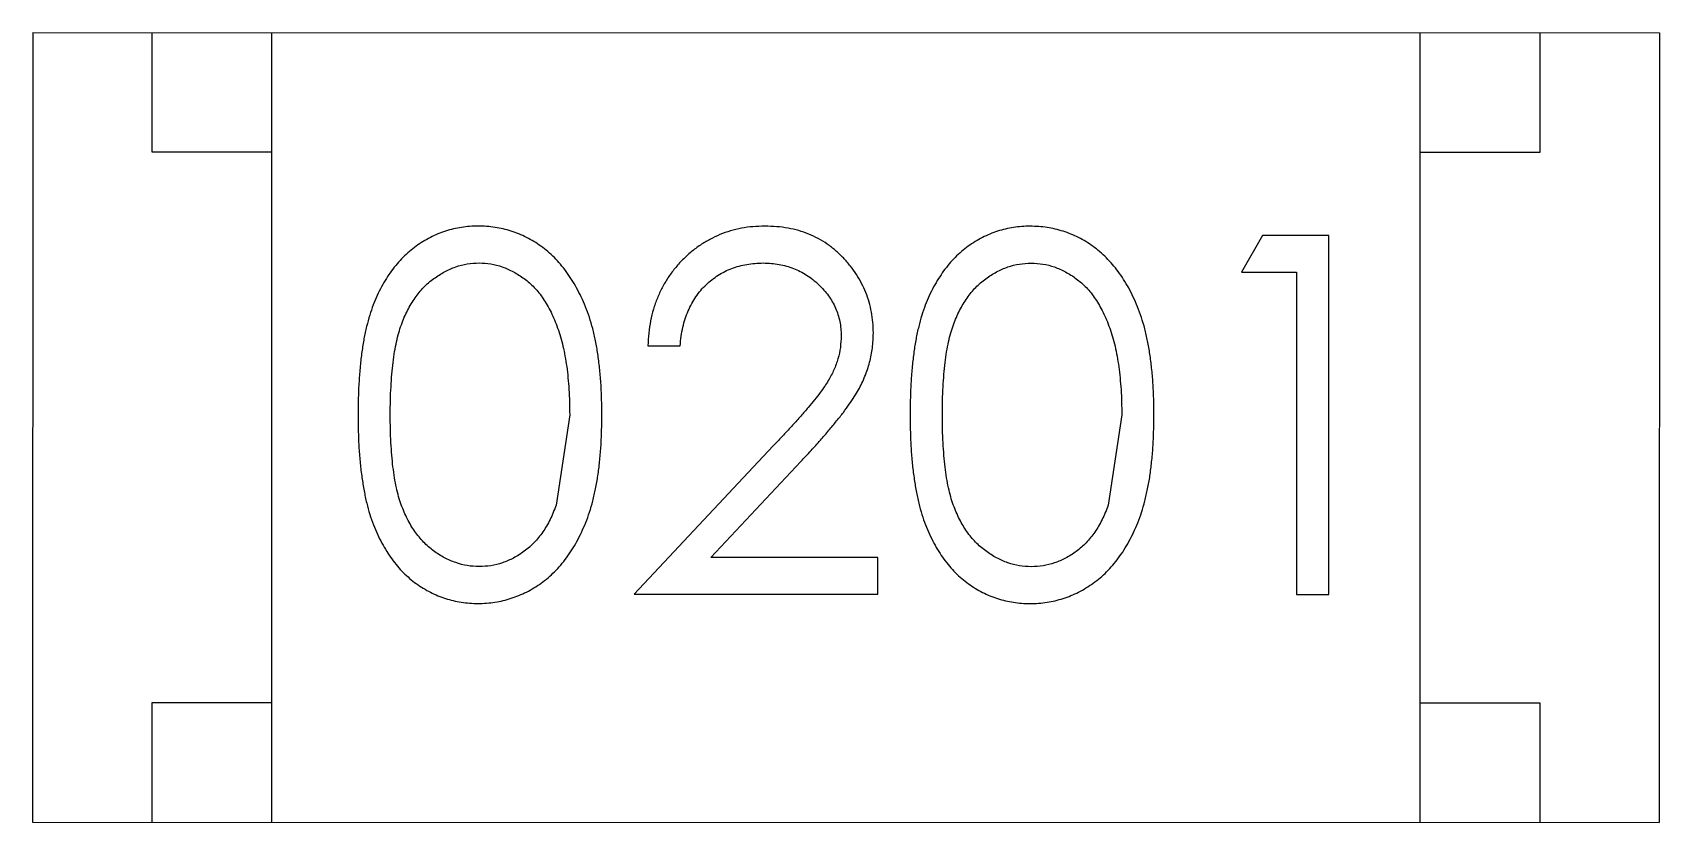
# Model space of a CAD drawing. Header units: inches. Extents: x -29 to 164, y -51 to 83.
# Drawn here: x 131.37 to 132.05, y 9.064 to 9.394 of the extents above; entities that cross this region are included whole.
import ezdxf

# ---------------------------------------------------------------- set-up
doc = ezdxf.new("R2010")
doc.units = ezdxf.units.IN
doc.header["$LTSCALE"] = 1.21
doc.header["$MEASUREMENT"] = 0
doc.layers.get('0').update_dxf_attribs({"linetype": 'CONTINUOUS'})

msp = doc.modelspace()

# ---------------------------------------------------------------- linework, layer by layer
at = {"color": 7, "linetype": 'Continuous'}
for p, q in [((131.36984, 9.39444), (131.36977, 9.06444)), ((131.36984, 9.39444), (132.04984, 9.39429)), ((131.41983, 9.34443), (131.41984, 9.39443)), ((131.46977, 9.06442), (131.46984, 9.39442)), ((131.94977, 9.06431), (131.94984, 9.39431)), ((131.99984, 9.3943), (131.99983, 9.3443)), ((132.04984, 9.39429), (132.04977, 9.06429)), ((131.46983, 9.34442), (131.41983, 9.34443)), ((131.99983, 9.3443), (131.94983, 9.34431)), ((131.8839, 9.30961), (131.87509, 9.29423)), ((131.91163, 9.3096), (131.8839, 9.30961)), ((131.9116, 9.1596), (131.91163, 9.3096)), ((131.87509, 9.29423), (131.89817, 9.29422)), ((131.89817, 9.29422), (131.89814, 9.15961)), ((131.62701, 9.26351), (131.64047, 9.26351)), ((131.59431, 9.23467), (131.58862, 9.19696)), ((131.82508, 9.23462), (131.81939, 9.19691)), ((131.6794, 9.22173), (131.62121, 9.15967)), ((131.65334, 9.17504), (131.69088, 9.21509)), ((131.72314, 9.17503), (131.65334, 9.17504)), ((131.72314, 9.15964), (131.72314, 9.17503)), ((131.62121, 9.15967), (131.72314, 9.15964)), ((131.89814, 9.15961), (131.9116, 9.1596)), ((131.41977, 9.06443), (131.41978, 9.11443)), ((131.41978, 9.11443), (131.46978, 9.11442)), ((131.94978, 9.11431), (131.99978, 9.1143)), ((131.99978, 9.1143), (131.99977, 9.0643)), ((131.36977, 9.06444), (132.04977, 9.06429))]:
    msp.add_line(p, q, dxfattribs=at)
for points, knots in [([(131.55601, 9.31353), (131.55483, 9.31351), (131.5525, 9.31347), (131.54904, 9.31306), (131.54567, 9.31241), (131.54238, 9.31146), (131.53917, 9.3103), (131.53605, 9.30884), (131.53302, 9.30712), (131.53006, 9.30518), (131.52726, 9.30296), (131.52458, 9.30052), (131.52213, 9.29779), (131.51979, 9.29484), (131.51765, 9.29162), (131.51561, 9.28818), (131.51379, 9.28448), (131.51212, 9.28051), (131.51064, 9.27621), (131.50936, 9.27151), (131.50824, 9.2664), (131.50739, 9.26086), (131.5067, 9.25489), (131.50619, 9.24851), (131.50589, 9.2417), (131.50586, 9.23703), (131.50585, 9.23463)], [0, 0, 0, 0, 0.033742, 0.066533, 0.099153, 0.13154, 0.164087, 0.196563, 0.229707, 0.263315, 0.297504, 0.331686, 0.366482, 0.4021, 0.438958, 0.476748, 0.515985, 0.556589, 0.599519, 0.645765, 0.695487, 0.748721, 0.805687, 0.866754, 0.931405, 1, 1, 1, 1]), ([(131.60777, 9.23461), (131.60774, 9.23691), (131.60769, 9.2414), (131.6074, 9.24797), (131.60686, 9.25417), (131.60612, 9.26002), (131.60516, 9.26549), (131.60401, 9.27062), (131.60259, 9.27537), (131.60101, 9.27979), (131.59918, 9.28387), (131.59728, 9.28772), (131.59515, 9.29127), (131.59292, 9.29458), (131.59049, 9.2976), (131.58794, 9.30038), (131.58522, 9.3029), (131.58234, 9.30513), (131.57937, 9.30713), (131.57627, 9.30883), (131.5731, 9.31029), (131.56984, 9.31146), (131.56651, 9.3124), (131.56308, 9.31306), (131.55958, 9.31346), (131.55721, 9.3135), (131.55601, 9.31353)], [0, 0, 0, 0, 0.065278, 0.127205, 0.186168, 0.241675, 0.294115, 0.343609, 0.390387, 0.434463, 0.476646, 0.517002, 0.555936, 0.593716, 0.630057, 0.665601, 0.700745, 0.734917, 0.768681, 0.802087, 0.834849, 0.867433, 0.900138, 0.932806, 0.966212, 1, 1, 1, 1]), ([(131.67593, 9.3135), (131.67426, 9.31346), (131.67097, 9.31339), (131.66613, 9.31272), (131.66151, 9.31159), (131.65707, 9.31008), (131.65287, 9.30806), (131.64885, 9.30565), (131.64502, 9.30279), (131.64147, 9.29949), (131.6382, 9.29588), (131.63532, 9.29198), (131.63289, 9.28783), (131.63086, 9.28343), (131.62923, 9.27881), (131.62807, 9.27392), (131.62727, 9.2688), (131.62709, 9.2653), (131.62701, 9.26351)], [0, 0, 0, 0, 0.06445, 0.126725, 0.187421, 0.247417, 0.306749, 0.366595, 0.427749, 0.490235, 0.553031, 0.614805, 0.676505, 0.738096, 0.801021, 0.864897, 0.931209, 1, 1, 1, 1]), ([(131.72124, 9.2689), (131.72119, 9.27038), (131.72111, 9.2733), (131.72054, 9.27761), (131.71953, 9.28176), (131.7182, 9.28578), (131.71639, 9.28963), (131.71422, 9.29332), (131.71169, 9.2969), (131.70875, 9.30025), (131.70556, 9.30339), (131.702, 9.30606), (131.69826, 9.30837), (131.69427, 9.31029), (131.69002, 9.31172), (131.68553, 9.31273), (131.68081, 9.31338), (131.67758, 9.31346), (131.67593, 9.3135)], [0, 0, 0, 0, 0.06271, 0.123347, 0.183401, 0.242828, 0.302097, 0.36242, 0.423725, 0.487032, 0.550491, 0.612709, 0.674265, 0.73617, 0.799211, 0.863483, 0.930525, 1, 1, 1, 1]), ([(131.78678, 9.31348), (131.7856, 9.31346), (131.78327, 9.31342), (131.77981, 9.31301), (131.77644, 9.31236), (131.77315, 9.31141), (131.76994, 9.31026), (131.76682, 9.30879), (131.76379, 9.30708), (131.76083, 9.30513), (131.75803, 9.30291), (131.75535, 9.30047), (131.75289, 9.29774), (131.75056, 9.29479), (131.74842, 9.29157), (131.74638, 9.28814), (131.74456, 9.28443), (131.74289, 9.28046), (131.74141, 9.27616), (131.74013, 9.27146), (131.739, 9.26635), (131.73816, 9.26081), (131.73747, 9.25484), (131.73696, 9.24846), (131.73666, 9.24166), (131.73663, 9.23699), (131.73661, 9.23458)], [0, 0, 0, 0, 0.033742, 0.066533, 0.099153, 0.13154, 0.164087, 0.196563, 0.229707, 0.263315, 0.297504, 0.331686, 0.366482, 0.4021, 0.438958, 0.476748, 0.515985, 0.556589, 0.599519, 0.645765, 0.695487, 0.748721, 0.805687, 0.866754, 0.931405, 1, 1, 1, 1]), ([(131.83854, 9.23456), (131.83851, 9.23686), (131.83846, 9.24135), (131.83817, 9.24792), (131.83763, 9.25412), (131.83689, 9.25997), (131.83593, 9.26545), (131.83478, 9.27057), (131.83336, 9.27532), (131.83178, 9.27974), (131.82995, 9.28382), (131.82805, 9.28767), (131.82592, 9.29122), (131.82369, 9.29453), (131.82126, 9.29755), (131.81871, 9.30033), (131.81599, 9.30285), (131.81311, 9.30508), (131.81014, 9.30708), (131.80704, 9.30878), (131.80387, 9.31024), (131.80061, 9.31141), (131.79728, 9.31235), (131.79385, 9.31301), (131.79035, 9.31341), (131.78797, 9.31346), (131.78678, 9.31348)], [0, 0, 0, 0, 0.065278, 0.127205, 0.186168, 0.241675, 0.294115, 0.343609, 0.390387, 0.434463, 0.476646, 0.517002, 0.555936, 0.593716, 0.630057, 0.665601, 0.700745, 0.734917, 0.768681, 0.802087, 0.834849, 0.867433, 0.900138, 0.932806, 0.966212, 1, 1, 1, 1]), ([(131.51931, 9.23469), (131.51931, 9.2367), (131.51932, 9.24061), (131.51959, 9.24627), (131.51993, 9.25155), (131.52045, 9.25645), (131.52104, 9.26098), (131.52188, 9.26511), (131.52278, 9.26888), (131.52388, 9.27229), (131.52513, 9.2754), (131.52648, 9.2783), (131.52798, 9.281), (131.52961, 9.28351), (131.53136, 9.28584), (131.53325, 9.28797), (131.53527, 9.28991), (131.53813, 9.29215), (131.54187, 9.29451), (131.54657, 9.29665), (131.55148, 9.29788), (131.5548, 9.29805), (131.55646, 9.29814)], [0, 0, 0, 0, 0.073302, 0.142286, 0.206253, 0.266017, 0.321612, 0.372532, 0.419497, 0.462398, 0.502825, 0.541489, 0.579034, 0.615143, 0.650298, 0.684912, 0.718701, 0.752189, 0.817245, 0.879117, 0.939613, 1, 1, 1, 1]), ([(131.55646, 9.29814), (131.5581, 9.29805), (131.56138, 9.29788), (131.56623, 9.29664), (131.5709, 9.29449), (131.57465, 9.29215), (131.57751, 9.28986), (131.57955, 9.28786), (131.58152, 9.28564), (131.58331, 9.28315), (131.585, 9.28044), (131.58655, 9.27749), (131.588, 9.27432), (131.58932, 9.2709), (131.59048, 9.26722), (131.59156, 9.26332), (131.59236, 9.25914), (131.5931, 9.25474), (131.59361, 9.25007), (131.59406, 9.24517), (131.59424, 9.24), (131.59428, 9.23647), (131.59431, 9.23467)], [0, 0, 0, 0, 0.059689, 0.119507, 0.181075, 0.246162, 0.279894, 0.314468, 0.350403, 0.387474, 0.426147, 0.466624, 0.508745, 0.553328, 0.600058, 0.649177, 0.700552, 0.754894, 0.811825, 0.871514, 0.934319, 1, 1, 1, 1]), ([(131.64047, 9.26351), (131.64059, 9.26484), (131.64084, 9.26745), (131.64159, 9.27122), (131.64253, 9.27478), (131.64377, 9.2781), (131.64528, 9.28118), (131.64702, 9.28404), (131.64901, 9.28668), (131.65128, 9.28905), (131.65374, 9.29118), (131.65636, 9.29305), (131.65914, 9.29463), (131.66207, 9.29589), (131.66515, 9.29688), (131.66838, 9.29761), (131.67176, 9.29803), (131.67407, 9.29809), (131.67524, 9.29812)], [0, 0, 0, 0, 0.073648, 0.143686, 0.210962, 0.275557, 0.338064, 0.399311, 0.4594, 0.51934, 0.579024, 0.637809, 0.695959, 0.754122, 0.813113, 0.873453, 0.935561, 1, 1, 1, 1]), ([(131.67524, 9.29812), (131.67636, 9.29809), (131.67857, 9.29803), (131.6818, 9.29759), (131.6849, 9.2969), (131.68786, 9.29591), (131.6907, 9.29464), (131.69341, 9.2931), (131.69596, 9.29125), (131.69838, 9.28916), (131.70058, 9.28689), (131.70248, 9.28446), (131.70413, 9.28194), (131.70548, 9.27931), (131.70651, 9.27655), (131.70722, 9.2737), (131.7077, 9.27074), (131.70775, 9.26872), (131.70778, 9.2677)], [0, 0, 0, 0, 0.068027, 0.133505, 0.19695, 0.26027, 0.322741, 0.384982, 0.448465, 0.513424, 0.578224, 0.640011, 0.700094, 0.760067, 0.819012, 0.877878, 0.938035, 1, 1, 1, 1]), ([(131.75008, 9.23464), (131.75008, 9.23665), (131.75009, 9.24056), (131.75036, 9.24622), (131.75069, 9.2515), (131.75122, 9.2564), (131.75181, 9.26093), (131.75265, 9.26507), (131.75355, 9.26883), (131.75465, 9.27224), (131.7559, 9.27535), (131.75725, 9.27826), (131.75875, 9.28096), (131.76038, 9.28346), (131.76213, 9.28579), (131.76402, 9.28792), (131.76604, 9.28986), (131.7689, 9.29211), (131.77264, 9.29446), (131.77734, 9.2966), (131.78225, 9.29783), (131.78557, 9.29801), (131.78723, 9.29809)], [0, 0, 0, 0, 0.073302, 0.142286, 0.206253, 0.266017, 0.321612, 0.372532, 0.419497, 0.462398, 0.502825, 0.541489, 0.579034, 0.615143, 0.650298, 0.684912, 0.718701, 0.752189, 0.817245, 0.879117, 0.939613, 1, 1, 1, 1]), ([(131.78723, 9.29809), (131.78887, 9.298), (131.79215, 9.29783), (131.797, 9.29659), (131.80167, 9.29444), (131.80542, 9.29211), (131.80828, 9.28981), (131.81032, 9.28781), (131.81228, 9.28559), (131.81408, 9.28311), (131.81577, 9.28039), (131.81732, 9.27745), (131.81877, 9.27427), (131.82009, 9.27085), (131.82125, 9.26717), (131.82233, 9.26327), (131.82313, 9.25909), (131.82387, 9.25469), (131.82438, 9.25002), (131.82483, 9.24512), (131.82501, 9.23995), (131.82505, 9.23643), (131.82508, 9.23462)], [0, 0, 0, 0, 0.059689, 0.119507, 0.181075, 0.246162, 0.279894, 0.314468, 0.350403, 0.387474, 0.426147, 0.466624, 0.508745, 0.553328, 0.600058, 0.649177, 0.700552, 0.754894, 0.811825, 0.871514, 0.934319, 1, 1, 1, 1]), ([(131.70778, 9.2677), (131.70771, 9.26607), (131.70759, 9.26284), (131.70655, 9.25805), (131.70485, 9.2534), (131.70286, 9.24959), (131.70082, 9.24647), (131.69893, 9.24379), (131.69658, 9.24086), (131.69393, 9.23758), (131.69084, 9.23404), (131.68739, 9.2302), (131.68354, 9.22605), (131.68082, 9.22321), (131.6794, 9.22173)], [0, 0, 0, 0, 0.088014, 0.174976, 0.2638, 0.355443, 0.406413, 0.465519, 0.533076, 0.609353, 0.693899, 0.787171, 0.889197, 1, 1, 1, 1]), ([(131.69088, 9.21509), (131.69231, 9.21663), (131.69509, 9.2196), (131.69903, 9.22395), (131.70259, 9.22808), (131.70579, 9.23196), (131.70865, 9.23558), (131.71111, 9.23897), (131.71321, 9.24212), (131.71555, 9.24594), (131.71786, 9.25069), (131.71979, 9.25658), (131.72102, 9.26267), (131.72116, 9.26681), (131.72124, 9.2689)], [0, 0, 0, 0, 0.09953, 0.192079, 0.277712, 0.357454, 0.429648, 0.495771, 0.555538, 0.608657, 0.707578, 0.804328, 0.901298, 1, 1, 1, 1]), ([(131.50585, 9.23463), (131.50586, 9.23225), (131.50589, 9.22761), (131.50619, 9.22084), (131.50668, 9.21448), (131.50741, 9.20854), (131.50831, 9.20301), (131.50936, 9.19786), (131.51068, 9.19314), (131.51219, 9.1888), (131.51389, 9.1848), (131.51575, 9.18108), (131.51776, 9.17761), (131.51994, 9.17441), (131.52224, 9.17143), (131.52471, 9.16871), (131.52737, 9.16627), (131.53015, 9.16407), (131.53308, 9.16215), (131.53609, 9.16046), (131.53918, 9.159), (131.54238, 9.15788), (131.54565, 9.15696), (131.54901, 9.1563), (131.55246, 9.15589), (131.5548, 9.15585), (131.55598, 9.15583)], [0, 0, 0, 0, 0.068113, 0.132564, 0.193427, 0.250218, 0.303569, 0.353576, 0.400235, 0.443586, 0.484619, 0.524292, 0.56238, 0.599049, 0.63494, 0.669782, 0.704009, 0.737842, 0.771098, 0.803896, 0.836415, 0.868639, 0.900715, 0.933378, 0.966213, 1, 1, 1, 1]), ([(131.55643, 9.17122), (131.55478, 9.1713), (131.55148, 9.17147), (131.54661, 9.17277), (131.54186, 9.17484), (131.5381, 9.17722), (131.53525, 9.17953), (131.53319, 9.18145), (131.53131, 9.1836), (131.52953, 9.18591), (131.5279, 9.18842), (131.52644, 9.19113), (131.52508, 9.19403), (131.52384, 9.19715), (131.52274, 9.20056), (131.52182, 9.20432), (131.52106, 9.20847), (131.52039, 9.21298), (131.51993, 9.21787), (131.51958, 9.22314), (131.51932, 9.22879), (131.51931, 9.23268), (131.51931, 9.23469)], [0, 0, 0, 0, 0.060034, 0.120278, 0.182348, 0.247919, 0.281641, 0.315701, 0.350322, 0.385703, 0.421819, 0.459196, 0.497866, 0.538301, 0.58121, 0.628183, 0.679403, 0.734699, 0.794074, 0.858416, 0.927049, 1, 1, 1, 1]), ([(131.55598, 9.15583), (131.55717, 9.15585), (131.55955, 9.15588), (131.56306, 9.15634), (131.5665, 9.15698), (131.56985, 9.15792), (131.5731, 9.15914), (131.57631, 9.16056), (131.57939, 9.16233), (131.58241, 9.1643), (131.5853, 9.16656), (131.58803, 9.16909), (131.59063, 9.17186), (131.59303, 9.17491), (131.59529, 9.17821), (131.59736, 9.18178), (131.59929, 9.18558), (131.60106, 9.18965), (131.60269, 9.19403), (131.604, 9.19878), (131.60519, 9.20387), (131.60615, 9.20932), (131.60684, 9.21514), (131.6074, 9.22131), (131.60768, 9.22784), (131.60774, 9.23231), (131.60777, 9.23461)], [0, 0, 0, 0, 0.033824, 0.067298, 0.10028, 0.133019, 0.165736, 0.198792, 0.232372, 0.266409, 0.301016, 0.336196, 0.371972, 0.408574, 0.446394, 0.485225, 0.525372, 0.567224, 0.611081, 0.65775, 0.70702, 0.759235, 0.814484, 0.873227, 0.934937, 1, 1, 1, 1]), ([(131.73661, 9.23458), (131.73663, 9.2322), (131.73665, 9.22756), (131.73696, 9.22079), (131.73745, 9.21444), (131.73818, 9.20849), (131.73908, 9.20296), (131.74012, 9.19781), (131.74145, 9.19309), (131.74296, 9.18875), (131.74466, 9.18475), (131.74652, 9.18103), (131.74852, 9.17756), (131.75071, 9.17436), (131.75301, 9.17138), (131.75548, 9.16866), (131.75814, 9.16622), (131.76092, 9.16402), (131.76385, 9.1621), (131.76686, 9.16042), (131.76995, 9.15895), (131.77315, 9.15783), (131.77642, 9.15691), (131.77978, 9.15625), (131.78323, 9.15584), (131.78557, 9.1558), (131.78675, 9.15578)], [0, 0, 0, 0, 0.068113, 0.132564, 0.193427, 0.250218, 0.303569, 0.353576, 0.400235, 0.443586, 0.484619, 0.524292, 0.56238, 0.599049, 0.63494, 0.669782, 0.704009, 0.737842, 0.771098, 0.803896, 0.836415, 0.868639, 0.900715, 0.933378, 0.966213, 1, 1, 1, 1]), ([(131.7872, 9.17117), (131.78555, 9.17125), (131.78225, 9.17142), (131.77737, 9.17272), (131.77263, 9.17479), (131.76887, 9.17717), (131.76602, 9.17948), (131.76396, 9.1814), (131.76208, 9.18355), (131.7603, 9.18586), (131.75867, 9.18837), (131.75721, 9.19109), (131.75585, 9.19398), (131.7546, 9.1971), (131.75351, 9.20051), (131.75259, 9.20427), (131.75183, 9.20842), (131.75116, 9.21293), (131.7507, 9.21783), (131.75035, 9.2231), (131.75009, 9.22875), (131.75008, 9.23263), (131.75008, 9.23464)], [0, 0, 0, 0, 0.060034, 0.120278, 0.182348, 0.247919, 0.281641, 0.315701, 0.350322, 0.385703, 0.421819, 0.459196, 0.497866, 0.538301, 0.58121, 0.628183, 0.679403, 0.734699, 0.794074, 0.858416, 0.927049, 1, 1, 1, 1]), ([(131.78675, 9.15578), (131.78794, 9.1558), (131.79032, 9.15584), (131.79383, 9.15629), (131.79727, 9.15693), (131.80062, 9.15787), (131.80387, 9.15909), (131.80708, 9.16051), (131.81016, 9.16228), (131.81318, 9.16425), (131.81607, 9.16651), (131.8188, 9.16904), (131.8214, 9.17181), (131.8238, 9.17487), (131.82606, 9.17817), (131.82813, 9.18173), (131.83006, 9.18553), (131.83183, 9.1896), (131.83346, 9.19398), (131.83477, 9.19873), (131.83595, 9.20382), (131.83692, 9.20927), (131.83761, 9.21509), (131.83817, 9.22126), (131.83845, 9.2278), (131.83851, 9.23227), (131.83854, 9.23456)], [0, 0, 0, 0, 0.033824, 0.067298, 0.10028, 0.133019, 0.165736, 0.198792, 0.232372, 0.266409, 0.301016, 0.336196, 0.371972, 0.408574, 0.446394, 0.485225, 0.525372, 0.567224, 0.611081, 0.65775, 0.70702, 0.759235, 0.814484, 0.873227, 0.934937, 1, 1, 1, 1]), ([(131.58862, 9.19696), (131.58823, 9.19592), (131.58747, 9.19387), (131.58614, 9.19094), (131.58468, 9.18821), (131.58307, 9.18569), (131.58132, 9.18338), (131.57948, 9.18124), (131.57747, 9.17933), (131.57466, 9.17709), (131.57097, 9.17473), (131.56626, 9.17274), (131.56141, 9.17142), (131.55809, 9.17129), (131.55643, 9.17122)], [0, 0, 0, 0, 0.075949, 0.148549, 0.218996, 0.286119, 0.351826, 0.416074, 0.478265, 0.540325, 0.660405, 0.774606, 0.887187, 1, 1, 1, 1]), ([(131.81939, 9.19691), (131.819, 9.19587), (131.81824, 9.19382), (131.81691, 9.19089), (131.81545, 9.18816), (131.81384, 9.18564), (131.81209, 9.18333), (131.81025, 9.18119), (131.80823, 9.17928), (131.80543, 9.17704), (131.80174, 9.17468), (131.79703, 9.17269), (131.79218, 9.17137), (131.78886, 9.17124), (131.7872, 9.17117)], [0, 0, 0, 0, 0.075949, 0.148549, 0.218996, 0.286119, 0.351826, 0.416074, 0.478265, 0.540325, 0.660405, 0.774606, 0.887187, 1, 1, 1, 1])]:
    msp.add_open_spline(points, degree=3, knots=knots, dxfattribs=at)

doc.saveas('drawing.dxf')
